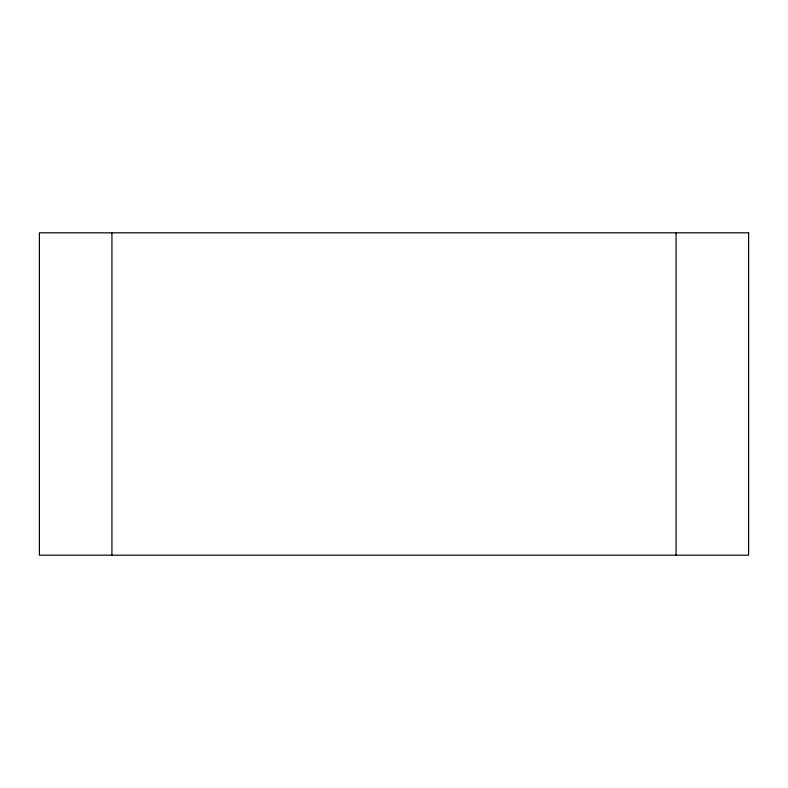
<?xml version="1.0" encoding="UTF-8"?>
<svg xmlns="http://www.w3.org/2000/svg" width="788" height="788" viewBox="0 0 788 788"><rect width="100%" height="100%" fill="white"/><g stroke="black" fill="none" stroke-linecap="round" stroke-linejoin="round"><path stroke-width="1.18" d="M676.065 232.815L676.065 555.185M111.935 232.815L111.935 555.185M748.6 232.815L39.4 232.815L39.4 555.185L748.6 555.185L748.6 232.815"/></g></svg>
